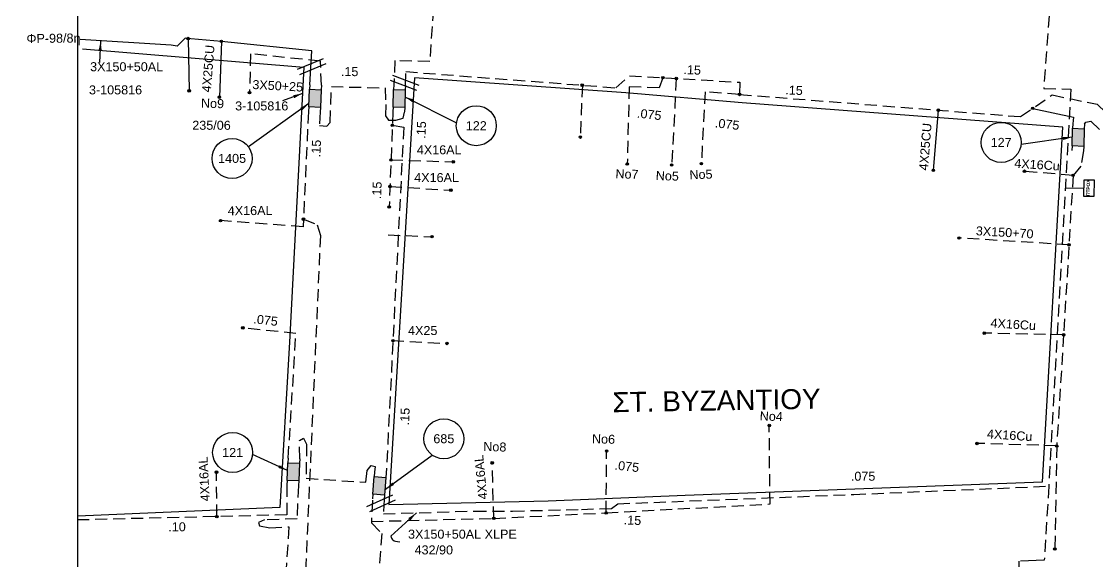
# Model space of a CAD drawing. Header units: millimetres. Extents: x 2893 to 4023, y 216 to 730.
# Drawn here: x 2896.7 to 3010.8, y 400.2 to 457.4 of the extents above; entities that cross this region are included whole.
import ezdxf

# ---------------------------------------------------------------- set-up
doc = ezdxf.new("R2010")
doc.units = ezdxf.units.MM
doc.linetypes.add('DASHED', pattern=[19.05, 12.7, -6.35])
for name, color, linetype in [('Link Box 4 Διευθύνσεων', 7, 'Continuous'), ('Pillar Τροχαίας', 7, 'Continuous'), ('Άγνωστα', 7, 'Continuous'), ('Γυμνά εναέρια ΧΤ (2Φ)   3x50AL', 7, 'Continuous'), ('Επιγραφές - Σχήματα', 7, 'Continuous'), ('Καλώδια ΧΤ   3x150+50AL', 7, 'DASHED'), ('Καλώδια ΧΤ   3x150+50AL XLPE', 7, 'DASHED'), ('Καλώδια ΧΤ   3x150+50CU', 7, 'DASHED'), ('Καλώδια ΧΤ   4x25CU', 7, 'DASHED'), ('Συνδέσεις', 7, 'Continuous'), ('Τομή', 7, 'Continuous'), ('Υπόβαθρο ΔΕΗ', 7, 'Continuous'), ('Υπόγεια Καλώδια Δικτύου ΧΤ   .075', 7, 'DASHED'), ('Υπόγεια Καλώδια Δικτύου ΧΤ   .10', 7, 'DASHED'), ('Υπόγεια Καλώδια Δικτύου ΧΤ   .15', 7, 'DASHED'), ('Υπόγεια καλώδια Παροχών ΧΤ   4x16AL', 7, 'DASHED'), ('Υπόγεια καλώδια Παροχών ΧΤ   4x25', 7, 'DASHED')]:
    doc.layers.add(name, color=color, linetype=linetype)
doc.styles.add('arial', font='ARIAL.TTF')
doc.styles.get("Standard").update_dxf_attribs({"font": 'ARIAL.TTF'})
doc.linetypes.add('SYN_LINE', pattern='A,0.5,-0.0001,["/\\/\\/\\/",Standard,S=0.1,R=0,X=0,Y=-0.05],-0.25', length=0.7501)
doc.dimstyles.new('ISO-25', dxfattribs={"dimtxt": 2.5, "dimasz": 2.5, "dimexe": 1.25, "dimexo": 0.625, "dimtad": 1, "dimtxsty": 'Standard', "dimcen": 2.5, "dimadec": 0, "dimazin": 0, "dimtfac": 1, "dimtmove": 0, "dimatfit": 3, "dimfxl": 1, "dimarcsym": 0})

# ---------------------------------------------------------------- blocks, each defined once
blk = doc.blocks.new('LINK BOX 4 ΑΝΑΧΩΡΗΣΕΩΝ')
at = {"layer": 'Link Box 4 Διευθύνσεων', "ltscale": 40}
blk.add_hatch(color=256, dxfattribs=at).paths.add_polyline_path([(-3.54, 0), (-3.54, -4.67), (3.54, -4.67), (3.54, 0)])
for p, q in [((-3.54, 0), (-5.33, 0)), ((5.33, 0), (3.54, 0)), ((-3.54, -4.67), (-5.33, -4.67)), ((5.33, -4.67), (3.54, -4.67))]:
    blk.add_line(p, q, dxfattribs=at)
blk.add_lwpolyline([(-3.54, -4.67), (-3.54, 0), (3.54, 0), (3.54, -4.67)], close=True, dxfattribs=at)
blk = doc.blocks.new('_ΣΥΝΔΕΣΗ')
at = {"layer": 'Συνδέσεις', "linetype": 'SYN_LINE', "ltscale": 40}
blk.add_hatch(color=256, dxfattribs=at).paths.add_polyline_path([(-116.75, 2339.64, 1), (-117.75, 2339.64, 1)])
at = {"layer": 'Συνδέσεις'}
blk.add_circle((-117.25, 2339.64), 0.5, dxfattribs=at)
blk = doc.blocks.new('ΤΟΜΗ')
at = {"layer": 'Τομή', "ltscale": 40}
for p, q in [((-5.68, 0), (5.68, 0)), ((5.68, -2.33), (-5.68, -2.33))]:
    blk.add_line(p, q, dxfattribs=at)
blk = doc.blocks.new('PILLAR ΤΡΟΧΑΙΑΣ')
at = {"layer": 'Pillar Τροχαίας', "ltscale": 40}
blk.add_lwpolyline([(-3.11, 1.79), (3.59, 1.79), (3.59, -2.21), (-3.11, -2.21)], close=True, dxfattribs=at)
at = {"layer": 'Pillar Τροχαίας', "insert": (-2.88, 0.75), "char_height": 1.3575, "width": 109.961, "attachment_point": 1}
blk.add_mtext('{\\fArial|b1|i0|c161|p34;ΠΤΡΟΧ}', dxfattribs=at)

msp = doc.modelspace()

# ---------------------------------------------------------------- linework, layer by layer
at = {"layer": 'Άγνωστα', "color": 5, "linetype": 'DASHED', "ltscale": 0.1}
msp.add_lwpolyline([(3030.63, 502.32, 0.000000318, 0.000000318, 0), (3029, 466.55, 0.000000318, 0.000000318, 0), (3029, 466.55, 0, 0, 0), (3029, 466.55, 0, 0, 0), (3029, 466.55, 0, 0, 0), (3029, 466.55, 0, 0, 0), (3039.59, 465.74, 0, 0, 0), (3037.93, 435.78, 0, 0, 0), (3037.66, 433.61, 0, 0, 0), (3023.71, 434.5, 0, 0, 0), (3010.26, 447.66, 0, 0, 0), (3007.07, 448.63, 0, 0, 0), (3004.85, 449.39, 0, 0, 0), (3004.45, 449.91, 0, 0, 0), (3005.01, 460.62, 0, 0, 0), (3008.08, 460.55, 0, 0, 0), (3008.18, 461.13, 0, 0, 0), (3008.28, 465.57, 0, 0, 0)], format="xyseb", dxfattribs=at)
msp.add_lwpolyline([(2940.91, 466.4), (2940.01, 453.19), (2936.32, 453.3), (2936.19, 450.72)], dxfattribs=at)
at = {"layer": 'Άγνωστα', "color": 2, "linetype": 'DASHED', "ltscale": 0.1}
msp.add_lwpolyline([(3009.52, 465.53), (3009.18, 459.62), (3005.8, 459.96), (3005.08, 450.34), (3007.95, 450.27), (3005.62, 408.2), (3005.14, 400.35)], dxfattribs=at)
at = {"layer": 'Άγνωστα'}
for points in [[(3003.91, 448.24), (3008.24, 447.3), (3008.16, 446.6)], [(3007.37, 439.83), (3009.34, 439.79)]]:
    msp.add_lwpolyline(points, dxfattribs=at)
at = {"layer": 'Άγνωστα', "color": 1, "linetype": 'DASHED', "ltscale": 0.1}
for points in [[(3008.19, 441.14), (3003.04, 441.57)], [(3007.19, 424.23), (2998.78, 424.42)], [(3006.46, 412.47), (2998.01, 412.73)]]:
    msp.add_lwpolyline(points, dxfattribs=at)
at = {"layer": 'Άγνωστα', "linetype": 'DASHED', "ltscale": 0.1}
msp.add_lwpolyline([(3007.76, 433.78), (2996.1, 434.5)], dxfattribs=at)
at = {"layer": 'Γυμνά εναέρια ΧΤ (2Φ)   3x50AL', "color": 6, "linetype": 'DASHED', "ltscale": 0.1}
msp.add_lwpolyline([(2928.53, 450.68), (2928.42, 453.23), (2921.02, 454.03), (2920.91, 449.9)], dxfattribs=at)
at = {"layer": 'Επιγραφές - Σχήματα'}
msp.add_lwpolyline([(2902.66, 226.25), (3910.16, 216.01), (3910.16, 721.1), (2902.66, 721.1)], close=True, dxfattribs=at)
msp.add_lwpolyline([(2935.9, 402.89), (2935.91, 402.79), (2935.94, 402.69), (2936.01, 402.59), (2936.1, 402.5), (2936.23, 402.42), (2936.39, 402.36), (2936.59, 402.32), (2936.84, 402.3)], dxfattribs=at)
for centre in [(2944.94, 446.4), (3000.57, 444.63), (2919.06, 442.93), (2941.5, 413.22), (2919.12, 411.77)]:
    msp.add_circle(centre, 2.12, dxfattribs=at)
at = {"layer": 'Καλώδια ΧΤ   3x150+50AL', "color": 2}
msp.add_lwpolyline([(2927.29, 450.74), (2927.51, 454.34), (2917.92, 455.33), (2914.7, 455.59), (2914.1, 455.68), (2913.24, 454.82), (2912.59, 454.95), (2902.95, 455.55)], dxfattribs=at)
at = {"layer": 'Καλώδια ΧΤ   3x150+50AL XLPE', "color": 2, "ltscale": 0.1}
msp.add_lwpolyline([(2935.17, 406.78), (2935.09, 405.27), (2944.77, 405.56), (2948.77, 405.56), (2956.1, 405.74), (2959.27, 405.84), (2959.94, 406.33)], dxfattribs=at)
at = {"layer": 'Καλώδια ΧΤ   3x150+50CU', "color": 2, "linetype": 'DASHED', "ltscale": 0.2}
msp.add_lwpolyline([(3005.14, 400.35), (3002.45, 400.24), (3002.49, 398.55)], dxfattribs=at)
at = {"layer": 'Καλώδια ΧΤ   4x25CU', "color": 2}
msp.add_lwpolyline([(2914.4, 455.64), (2914.51, 450.1)], dxfattribs=at)
at = {"layer": 'Καλώδια ΧΤ   4x25CU', "color": 2, "linetype": 'DASHED'}
msp.add_lwpolyline([(2917.92, 455.33), (2917.71, 449.42)], dxfattribs=at)
at = {"layer": 'Καλώδια ΧΤ   4x25CU'}
msp.add_lwpolyline([(2993.91, 448.04), (2993.38, 441.67)], dxfattribs=at)
at = {"layer": 'Υπόβαθρο ΔΕΗ'}
for points in [[(2903.22, 454.54), (2926.67, 452.61), (2925.13, 423.46), (2924.13, 405.94), (2902.71, 405.02)], [(2938.4, 451.48), (2935.67, 406.25), (2952.55, 406.64), (2967.07, 407.26), (3004.94, 408.66), (3007.09, 446.25), (2973.12, 448.84), (2960.8, 449.88), (2938.4, 451.48)]]:
    msp.add_lwpolyline(points, dxfattribs=at)
at = {"layer": 'Υπόγεια Καλώδια Δικτύου ΧΤ   .075', "color": 1, "ltscale": 0.1}
for points in [[(2964.72, 451.49), (2964.32, 450.41), (2961.14, 450.51), (2960.94, 442.34)], [(2972.84, 449.71), (2969.19, 449.98), (2968.8, 442.37)]]:
    msp.add_lwpolyline(points, dxfattribs=at)
at = {"layer": 'Υπόγεια Καλώδια Δικτύου ΧΤ   .075', "color": 62, "ltscale": 0.1}
msp.add_lwpolyline([(2925.01, 411.16), (2925.83, 424.37), (2920.2, 424.98)], dxfattribs=at)
at = {"layer": 'Υπόγεια Καλώδια Δικτύου ΧΤ   .075', "color": 133, "ltscale": 0.1}
msp.add_lwpolyline([(2958.71, 405.37), (2958.75, 411.92)], dxfattribs=at)
at = {"layer": 'Υπόγεια Καλώδια Δικτύου ΧΤ   .075', "color": 2, "ltscale": 0.1}
msp.add_lwpolyline([(2959.94, 406.33), (2984.95, 407.32), (3005.62, 408.2)], dxfattribs=at)
at = {"layer": 'Υπόγεια Καλώδια Δικτύου ΧΤ   .10', "color": 62, "ltscale": 0.1}
msp.add_lwpolyline([(2924.86, 408.34), (2924.86, 405.16), (2902.42, 404.61)], dxfattribs=at)
at = {"layer": 'Υπόγεια Καλώδια Δικτύου ΧΤ   .15', "color": 1, "linetype": 'DASHED', "ltscale": 0.1}
msp.add_lwpolyline([(2937.43, 450.68), (2937.46, 452.13), (2959.74, 450.42), (2961.18, 451.7), (2972.86, 451.01), (2972.84, 449.71), (3002.62, 447.36), (3005.97, 449.66), (3010.73, 448.67), (3023.5, 436.73), (3036.08, 435.94), (3037.74, 464.09), (3027.1, 465.17), (3027.1, 465.17), (3029.37, 499.33), (3029, 500.46), (3028.71, 501.29), (3028.71, 502.19), (3028.71, 502.22), (3029.04, 503.16), (3029.38, 503.97), (3029.71, 508.55), (3029.67, 508.55), (3037.34, 508.41)], dxfattribs=at)
at = {"layer": 'Υπόγεια Καλώδια Δικτύου ΧΤ   .15', "color": 6, "ltscale": 0.1}
for points in [[(2928.4, 447.86), (2928.33, 446.44), (2929.1, 446.36), (2929.45, 446.74), (2929.58, 450.54), (2935.3, 450.41), (2935.35, 448.64), (2935.32, 447.46), (2935.65, 446.99), (2936.4, 446.99), (2937.18, 447.2), (2937.34, 447.83)], [(2927.16, 447.92), (2926.58, 435.69)], [(2926.62, 436.5), (2928.09, 435.9), (2928.42, 434.78), (2926.81, 398.39), (2923.71, 398.43), (2911.89, 397.91), (2904.81, 397.57), (2897.46, 397.85)]]:
    msp.add_lwpolyline(points, dxfattribs=at)
at = {"layer": 'Υπόγεια Καλώδια Δικτύου ΧΤ   .15', "color": 1, "ltscale": 0.1}
for points in [[(2956.18, 450.69), (2955.97, 445.19)], [(2966.14, 451.4), (2965.64, 442.24)], [(3009.3, 443.74), (3009.02, 442.1), (3008.19, 441.14), (3007.19, 424.23), (3006.46, 412.47), (3006.26, 401.54)]]:
    msp.add_lwpolyline(points, dxfattribs=at)
at = {"layer": 'Υπόγεια Καλώδια Δικτύου ΧΤ   .15', "color": 62, "linetype": 'DASHED', "ltscale": 0.1}
msp.add_lwpolyline([(2936.1, 447.9), (2935.71, 437.79)], dxfattribs=at)
at = {"layer": 'Υπόγεια Καλώδια Δικτύου ΧΤ   .15', "color": 62, "ltscale": 0.1}
for points in [[(2936.04, 446.45), (2937.25, 446.24), (2935.4, 409.59)], [(2926.24, 411.1), (2926.19, 413.05), (2926.62, 413.27), (2926.95, 412.64), (2926.9, 409.04), (2933.23, 408.61), (2933.38, 409.87), (2933.81, 410.4), (2934.21, 410.28), (2934.17, 409.69)], [(2926.09, 408.28), (2925.94, 404.75), (2922.49, 404.62), (2921.86, 404.36), (2921.96, 403.98), (2923.05, 403.78), (2925.09, 403.88), (2924.68, 397.92), (2913, 397.41), (2904.18, 397.05), (2896.74, 397.23)]]:
    msp.add_lwpolyline(points, dxfattribs=at)
at = {"layer": 'Υπόγεια Καλώδια Δικτύου ΧΤ   .15', "color": 4, "ltscale": 0.1}
msp.add_lwpolyline([(3009.39, 446.55), (3009.56, 446.79), (3010.09, 446.88), (3023.76, 433.39)], dxfattribs=at)
at = {"layer": 'Υπόγεια Καλώδια Δικτύου ΧΤ   .15', "color": 133, "ltscale": 0.1}
for points in [[(2933.81, 404.46), (2946.8, 404.79), (2958.71, 405.37), (2976.07, 406.31), (2975.99, 414.62)], [(2933.95, 406.73), (2933.82, 404.31), (2934.93, 403.2), (2933.98, 390.67)]]:
    msp.add_lwpolyline(points, dxfattribs=at)
at = {"layer": 'Υπόγεια καλώδια Παροχών ΧΤ   4x16AL', "color": 62, "ltscale": 0.1}
for points in [[(2935.9, 442.77), (2942.51, 442.58)], [(2935.79, 439.96), (2942.24, 439.56)], [(2935.59, 434.83), (2940.25, 434.64)]]:
    msp.add_lwpolyline(points, dxfattribs=at)
at = {"layer": 'Υπόγεια καλώδια Παροχών ΧΤ   4x16AL', "color": 6, "ltscale": 0.1}
msp.add_lwpolyline([(2926.58, 435.69), (2917.84, 436.34)], dxfattribs=at)
at = {"layer": 'Υπόγεια καλώδια Παροχών ΧΤ   4x16AL', "color": 133, "ltscale": 0.1}
msp.add_lwpolyline([(2946.8, 404.79), (2946.63, 410.68)], dxfattribs=at)
at = {"layer": 'Υπόγεια καλώδια Παροχών ΧΤ   4x16AL', "color": 85, "ltscale": 0.1}
msp.add_lwpolyline([(2917.44, 404.97), (2917.41, 409.69)], dxfattribs=at)
at = {"layer": 'Υπόγεια καλώδια Παροχών ΧΤ   4x25', "color": 62, "ltscale": 0.1}
msp.add_lwpolyline([(2936, 423.62), (2941.83, 423.32)], dxfattribs=at)

# ---------------------------------------------------------------- block references
at = {"layer": 'Link Box 4 Διευθύνσεων'}
for p, xscale, yscale, zscale, rotation in [((2927.23, 449.33), 0.2649871955224234, 0.2649871955224234, 0.2649871955224234, 87.29153610028311), ((2936.15, 449.31), 0.2649871955224045, 0.2649871955224045, 0.2649871955224045, 88.10470630112887), ((3008.11, 445.19), 0.2649871955224045, 0.2649871955224045, 0.2649871955224045, 88.10470630112887), ((2924.93, 409.75), 0.2649871955224198, 0.2649871955224198, 0.2649871955224198, 86.96847424725397), ((2934.05, 408.28), 0.2649871955223978, 0.2649871955223978, 0.2649871955223978, 85.4164030600873)]:
    msp.add_blockref('LINK BOX 4 ΑΝΑΧΩΡΗΣΕΩΝ', p, dxfattribs=dict(at, xscale=xscale, yscale=yscale, zscale=zscale, rotation=rotation))
at = {"layer": 'Pillar Τροχαίας', "xscale": 0.2649871955223632, "yscale": 0.2649871955223632, "zscale": 0.2649871955223632, "rotation": 88.76094860328217}
msp.add_blockref('PILLAR ΤΡΟΧΑΙΑΣ', (3009.81, 439.72), dxfattribs=at)
at = {"layer": 'Συνδέσεις', "xscale": 0.2649871955223772, "yscale": 0.2649871955223772, "zscale": 0.2649871955223772}
for p in [(2945.47, -164.34), (2948.99, -164.64), (2995.79, -168.49), (2987.24, -169.28), (2997.21, -168.57), (2945.58, -169.88), (2948.78, -170.55), (2951.98, -170.07), (3003.91, -170.26), (3024.98, -171.93), (3034.98, -171.73), (2967.11, -173.53), (2987.04, -174.78), (2966.97, -177.2), (2973.57, -177.4), (2992.01, -177.63), (2999.87, -177.6), (2996.71, -177.73), (3024.45, -178.3), (3034.11, -178.4), (3039.26, -178.83), (2966.86, -180.02), (2973.31, -180.41), (2966.78, -182.19), (2948.91, -183.63), (2957.69, -183.48), (2971.32, -185.33), (3027.17, -185.48), (3038.83, -186.2), (2951.27, -194.99), (3029.85, -195.56), (3038.26, -195.74), (2967.18, -196.36), (2972.9, -196.65), (3007.06, -205.35), (3029.08, -207.25), (2989.82, -208.06), (3037.53, -207.51), (2977.7, -209.3), (2948.48, -210.29), (2948.51, -215), (2977.87, -215.18), (2989.78, -214.61), (3037.33, -218.43)]:
    msp.add_blockref('_ΣΥΝΔΕΣΗ', p, dxfattribs=at)
at = {"layer": 'Τομή'}
for p, xscale, yscale, zscale, rotation in [((2927.37, 452.95), 0.2649871955223585, 0.2649871955223585, 0.2649871955223585, 22.36679615647352), ((2937.46, 451.23), 0.2649871955223727, 0.2649871955223727, 0.2649871955223727, 339.292441445914), ((2934.73, 406.65), 0.2649871955223924, 0.2649871955223924, 0.2649871955223924, 24.08893483056735)]:
    msp.add_blockref('ΤΟΜΗ', p, dxfattribs=dict(at, xscale=xscale, yscale=yscale, zscale=zscale, rotation=rotation))

# ---------------------------------------------------------------- texts
at = {"layer": 'Άγνωστα', "insert": (2997.92, 435.75), "char_height": 0.954, "width": 89.2327, "attachment_point": 1, "rotation": 356.7145, "style": 'arial'}
msp.add_mtext('3X150+70', dxfattribs=at)
at = {"layer": 'Γυμνά εναέρια ΧΤ (2Φ)   3x50AL', "insert": (2921.24, 451.25), "char_height": 0.954, "width": 89.2327, "attachment_point": 1, "rotation": 356.9511, "style": 'arial'}
msp.add_mtext('3X50+25', dxfattribs=at)
at = {"layer": 'Επιγραφές - Σχήματα', "ltscale": 40, "char_height": 0.954, "width": 49.8418, "attachment_point": 1, "style": 'arial'}
for s, insert, rotation in [('ΦΡ-98/8η', (2897.26, 456.12), 0.5159), ('{\\C7;No9}', (2915.78, 449.28), 358.1921), ('{\\C7;No7}', (2959.71, 441.79), 358.1921), ('{\\C7;No5}', (2963.98, 441.6), 358.1921), ('{\\C7;No4}', (2975, 416.12), 358.1921), ('{\\C7;No8}', (2945.7, 412.89), 358.1921), ('{\\C7;No6}', (2957.22, 413.71), 358.1921)]:
    msp.add_mtext(s, dxfattribs=dict(at, insert=insert, rotation=rotation))
at = {"layer": 'Επιγραφές - Σχήματα', "char_height": 0.954, "style": 'arial'}
for s, insert, width, attachment_point in [('3-105816', (2906.71, 450.19), 2.6109, 5), ('3-105816', (2922.2, 448.49), 2.6109, 5), ('235/06', (2916.88, 446.44), 2.6109, 5), ('122', (2944.94, 446.4), 2.6109, 5), ('127', (3000.57, 444.63), 2.6109, 5), ('1405', (2919.06, 442.93), 2.6109, 5), ('685', (2941.5, 413.22), 2.6109, 5), ('121', (2919.12, 411.77), 2.6109, 5), ('432/90', (2938.4, 401.92), 89.2327, 1)]:
    msp.add_mtext(s, dxfattribs=dict(at, insert=insert, width=width, attachment_point=attachment_point))
at = {"layer": 'Επιγραφές - Σχήματα', "insert": (2959.35, 418.15), "char_height": 2.1199, "width": 45.1012, "attachment_point": 1, "rotation": 0.9944, "style": 'arial'}
msp.add_mtext('ΣΤ. ΒΥΖΑΝΤΙΟΥ', dxfattribs=at)
at = {"layer": 'Καλώδια ΧΤ   3x150+50AL', "insert": (2904.01, 453.13), "char_height": 0.954, "width": 89.2327, "attachment_point": 1, "style": 'arial'}
msp.add_mtext('3X150+50AL', dxfattribs=at)
at = {"layer": 'Καλώδια ΧΤ   3x150+50AL XLPE', "insert": (2937.71, 403.59), "char_height": 0.954, "width": 89.2327, "attachment_point": 1, "style": 'arial'}
msp.add_mtext('3X150+50AL XLPE', dxfattribs=at)
at = {"layer": 'Καλώδια ΧΤ   4x25CU', "char_height": 0.954, "width": 89.2327, "attachment_point": 1, "rotation": 85.4223, "style": 'arial'}
for insert in [(2915.85, 449.98), (2991.85, 441.7)]:
    msp.add_mtext('4X25CU', dxfattribs=dict(at, insert=insert))
at = {"layer": 'Υπόγεια Καλώδια Δικτύου ΧΤ   .075', "char_height": 0.954, "width": 89.2327, "attachment_point": 1, "rotation": 353.64, "style": 'arial'}
for insert in [(2962.04, 448.22), (2970.3, 447.18), (2921.38, 426.41), (2959.67, 410.92)]:
    msp.add_mtext('.075', dxfattribs=dict(at, insert=insert))
at = {"layer": 'Υπόγεια Καλώδια Δικτύου ΧΤ   .075', "insert": (2984.64, 409.73), "char_height": 0.954, "width": 89.2327, "attachment_point": 1, "style": 'arial'}
msp.add_mtext('.075', dxfattribs=at)
at = {"layer": 'Υπόγεια Καλώδια Δικτύου ΧΤ   .10', "insert": (2912.3, 404.37), "char_height": 0.954, "width": 89.2327, "attachment_point": 1, "style": 'arial'}
msp.add_mtext('.10', dxfattribs=at)
at = {"layer": 'Υπόγεια Καλώδια Δικτύου ΧΤ   .15', "char_height": 0.954, "width": 89.2327, "attachment_point": 1, "style": 'arial'}
for insert, rotation in [((2966.92, 452.83), 357.8341), ((2977.71, 450.67), 357.8341), ((2938.59, 445.05), 87.3035), ((2927.45, 443.09), 87.3035), ((2933.89, 438.65), 87.3035), ((2936.85, 414.68), 87.3035), ((2960.59, 405.1), 357.8341)]:
    msp.add_mtext('.15', dxfattribs=dict(at, insert=insert, rotation=rotation))
at = {"layer": 'Υπόγεια Καλώδια Δικτύου ΧΤ   .15', "insert": (2930.59, 452.61), "char_height": 0.954, "width": 89.2327, "attachment_point": 1, "style": 'arial'}
msp.add_mtext('.15', dxfattribs=at)
at = {"layer": 'Υπόγεια καλώδια Παροχών ΧΤ   4x16AL', "char_height": 0.954, "width": 89.2327, "attachment_point": 1, "style": 'arial'}
for insert in [(2938.64, 444.32), (2938.36, 441.38)]:
    msp.add_mtext('4X16AL', dxfattribs=dict(at, insert=insert))
for s, insert, rotation in [('4X16Cu', (3002, 442.91), 356.3212), ('{\\C7;No5}', (2967.52, 441.68), 1.5976), ('4X16AL', (2918.6, 437.87), 0.2349), ('4X16Cu', (2999.48, 425.99), 356.3212), ('4X16Cu', (2999.1, 414.23), 356.3212), ('4X16AL', (2915.74, 406.57), 92.9432), ('4X16AL', (2945.18, 406.74), 95.6225)]:
    msp.add_mtext(s, dxfattribs=dict(at, insert=insert, rotation=rotation))
at = {"layer": 'Υπόγεια καλώδια Παροχών ΧΤ   4x25', "insert": (2937.71, 425.17), "char_height": 0.954, "width": 89.2327, "attachment_point": 1, "style": 'arial'}
msp.add_mtext('4X25', dxfattribs=at)

# ---------------------------------------------------------------- leaders
at = {"layer": 'Επιγραφές - Σχήματα'}
for points, override in [([(2905.13, 455.37), (2905.01, 453.09)], {"dimasz": 1, "dimgap": 0.625, "dimtad": 0}), ([(2926.52, 449.82), (2924.39, 449.02)], {"dimasz": 1, "dimgap": 0.625, "dimtad": 0}), ([(2937.37, 449.47), (2942.84, 446.71)], {"dimasz": 1, "dimtad": 0}), ([(2927.2, 448.75), (2920.79, 444.16)], {"dimasz": 1, "dimgap": 0.625, "dimtad": 0}), ([(3008.11, 445.19), (3002.68, 444.41)], {"dimasz": 1, "dimtad": 0}), ([(2924.94, 409.86), (2921.23, 411.56)], {"dimasz": 1, "dimtad": 0}), ([(2935.33, 407.87), (2940.27, 411.49)], {"dimasz": 1, "dimtad": 0}), ([(2938.59, 405.37), (2935.9, 402.89)], {"dimasz": 1, "dimgap": 0.625, "dimtad": 0})]:
    msp.add_leader(points, dimstyle='ISO-25', override=override, dxfattribs=at)

doc.saveas('drawing.dxf')
